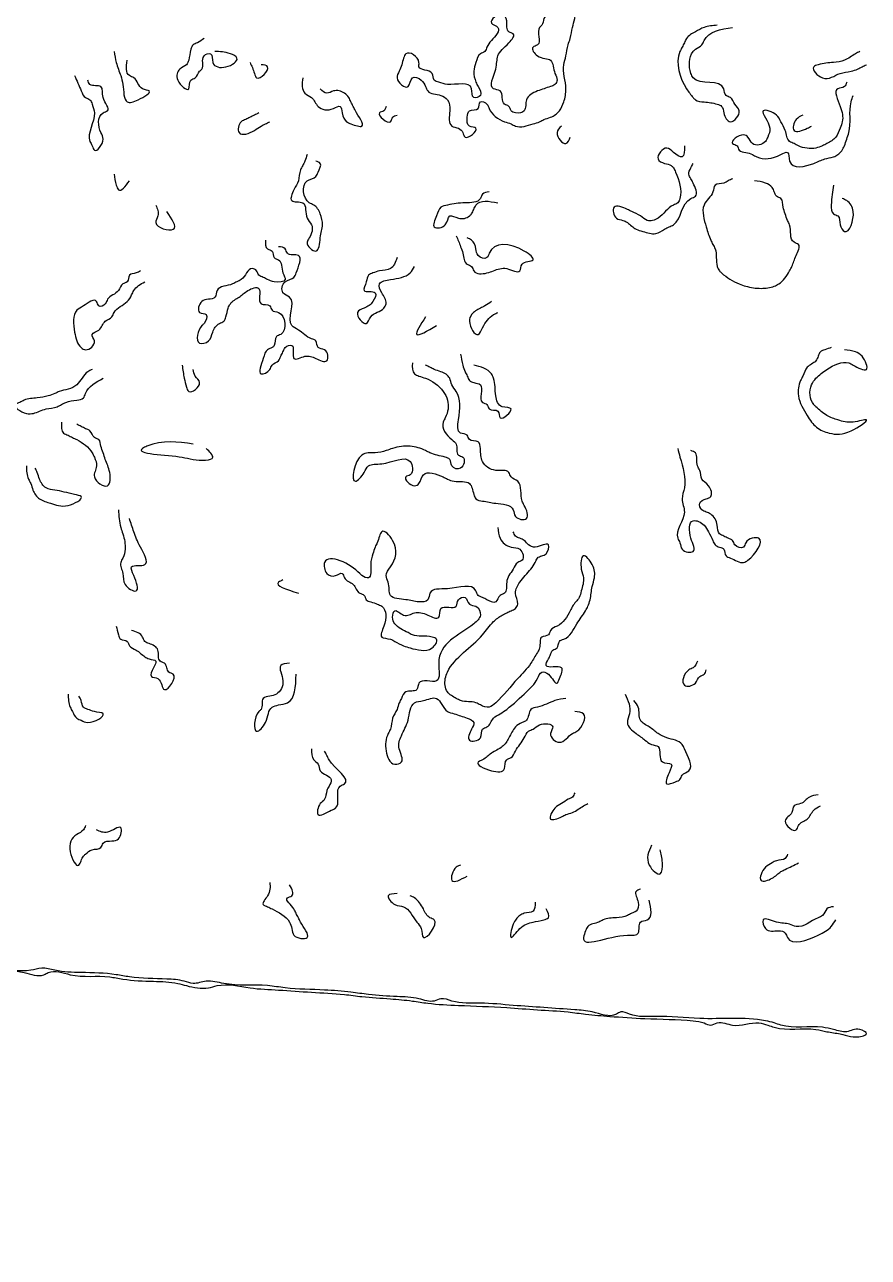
# Model space of a CAD drawing. Header units: metres. Extents: x 0 to 100, y 0 to 141.
# Drawn here: x 90.38 to 100, y 49.88 to 63.93 of the extents above; entities that cross this region are included whole.
import ezdxf

# ---------------------------------------------------------------- set-up
doc = ezdxf.new("R2010")
doc.units = ezdxf.units.M

msp = doc.modelspace()

# ---------------------------------------------------------------- linework, layer by layer
for points in [[(96.575, 64.225), (96.55, 64.125), (96.425, 64.075), (96.3, 64), (96.275, 63.925), (96.25, 63.9), (96.225, 63.7), (96.175, 63.675), (96.225, 63.575), (96.375, 63.525), (96.425, 63.375), (96.45, 63.3), (96.425, 63.25), (96.375, 63.225), (96.225, 63.175), (96.1, 63.075), (96.075, 62.95), (95.975, 62.925), (95.925, 62.95), (95.9, 63), (95.85, 63.025), (95.8, 63.175), (95.725, 63.2), (95.75, 63.425), (95.775, 63.575), (95.9, 63.725), (95.95, 63.825), (95.9, 63.85), (95.875, 63.975), (95.825, 64.05), (95.7, 63.95), (95.775, 63.9), (95.7, 63.75), (95.65, 63.675), (95.625, 63.625), (95.575, 63.6), (95.525, 63.5), (95.5, 63.4), (95.525, 63.275), (95.55, 63.225), (95.575, 63.125), (95.5, 63.1), (95.475, 63.2), (95.2, 63.25), (95.1, 63.275), (95.05, 63.3), (95.025, 63.375), (94.875, 63.45), (94.875, 63.5), (94.725, 63.6), (94.7, 63.55), (94.65, 63.4), (94.625, 63.325), (94.75, 63.225), (94.8, 63.325), (94.9, 63.3), (94.95, 63.225), (94.975, 63.175), (95.125, 63.125), (95.2, 63.075), (95.225, 62.95), (95.25, 62.775), (95.325, 62.75), (95.375, 62.7), (95.4, 62.65), (95.525, 62.75), (95.45, 62.775), (95.425, 62.875), (95.45, 62.95), (95.55, 62.975), (95.575, 63.05), (95.65, 63.025), (95.675, 62.975), (95.85, 62.825), (95.925, 62.8), (95.975, 62.775), (96.175, 62.8), (96.25, 62.825), (96.3, 62.85), (96.375, 62.875), (96.475, 62.95), (96.525, 63.05), (96.55, 63.2), (96.525, 63.475), (96.55, 63.575), (96.575, 63.7), (96.6, 63.775), (96.625, 63.9), (96.65, 64), (96.675, 64.125)], [(98.275, 63.925), (98.125, 63.9), (98.025, 63.85), (97.925, 63.775), (97.9, 63.725), (97.875, 63.675), (97.85, 63.625), (97.925, 63.2), (98, 63.1), (98.025, 63.075), (98.125, 63.05), (98.275, 63.025), (98.325, 63), (98.35, 62.925), (98.425, 62.825), (98.525, 62.95), (98.475, 63.025), (98.425, 63.1), (98.375, 63.125), (98.35, 63.2), (98, 63.325), (97.975, 63.375), (98, 63.625), (98.025, 63.65), (98.1, 63.7), (98.125, 63.75), (98.45, 63.9)], [(92.425, 63.775), (92.35, 63.725), (92.3, 63.7), (92.275, 63.65), (92.25, 63.525), (92.225, 63.475), (92.15, 63.425), (92.125, 63.3), (92.25, 63.2), (92.275, 63.3), (92.325, 63.325), (92.375, 63.4), (92.4, 63.425), (92.425, 63.575), (92.5, 63.6), (92.525, 63.5), (92.675, 63.45), (92.8, 63.55), (92.725, 63.6), (92.55, 63.625)], [(91.4, 63.625), (91.425, 63.5), (91.475, 63.35), (91.5, 63.25), (91.55, 63.05), (91.675, 63.075), (91.8, 63.175), (91.725, 63.2), (91.625, 63.325), (91.575, 63.35), (91.55, 63.525)], [(99.9, 63.625), (99.85, 63.6), (99.725, 63.525), (99.6, 63.5), (99.425, 63.475), (99.375, 63.45), (99.475, 63.325), (99.675, 63.375), (99.8, 63.4), (99.875, 63.425), (99.925, 63.45), (99.975, 63.475)], [(92.95, 63.5), (93, 63.375), (93.025, 63.325), (93.15, 63.45), (93.075, 63.475)], [(90.95, 63.35), (91.025, 63.175), (91.075, 63.1), (91.125, 63.075), (91.15, 63.025), (91.175, 62.925), (91.125, 62.6), (91.15, 62.55), (91.175, 62.5), (91.275, 62.625), (91.25, 62.7), (91.275, 62.925), (91.325, 62.95), (91.275, 63.1), (91.25, 63.225), (91.125, 63.25), (91.1, 63.3)], [(93.55, 63.325), (93.575, 63.15), (93.65, 63.1), (93.725, 63), (93.9, 62.975), (93.975, 63), (94, 62.925), (94.05, 62.825), (94.1, 62.8), (94.225, 62.775), (94.15, 62.95), (94.125, 63), (94.1, 63.05), (94.075, 63.1), (94.025, 63.15), (93.9, 63.175), (93.825, 63.15), (93.75, 63.2)], [(99.75, 63.275), (99.725, 63.225), (99.65, 63.2), (99.675, 63), (99.7, 62.825), (99.675, 62.75), (99.625, 62.65), (99.525, 62.575), (99.475, 62.55), (99.4, 62.525), (99.2, 62.55), (99.15, 62.575), (99.1, 62.6), (99.05, 62.725), (99, 62.825), (98.95, 62.9), (98.8, 62.95), (98.875, 62.75), (98.85, 62.65), (98.825, 62.6), (98.675, 62.575), (98.625, 62.65), (98.575, 62.675), (98.45, 62.575), (98.5, 62.55), (98.525, 62.5), (98.6, 62.475), (98.675, 62.45), (98.725, 62.425), (99, 62.45), (99.075, 62.475), (99.1, 62.375), (99.375, 62.35), (99.5, 62.4), (99.6, 62.425), (99.65, 62.45), (99.725, 62.55), (99.75, 62.625), (99.775, 62.7), (99.8, 63.05), (99.825, 63.125)], [(94.5, 63), (94.475, 62.95), (94.425, 62.925), (94.55, 62.825), (94.575, 62.875), (94.625, 62.9)], [(93.05, 62.925), (93, 62.9), (92.95, 62.875), (92.9, 62.85), (92.85, 62.825), (92.825, 62.7), (93, 62.725), (93.075, 62.775), (93.125, 62.8), (93.175, 62.825)], [(99.25, 62.9), (99.175, 62.85), (99.15, 62.725), (99.3, 62.75), (99.35, 62.775)], [(96.5, 62.775), (96.45, 62.7), (96.55, 62.575), (96.6, 62.65)], [(97.9, 62.55), (97.875, 62.425), (97.775, 62.475), (97.7, 62.525), (97.6, 62.4), (97.675, 62.35), (97.75, 62.325), (97.775, 62.3), (97.8, 62.25), (97.85, 61.95), (97.825, 61.9), (97.775, 61.875), (97.6, 61.725), (97.475, 61.7), (97.4, 61.75), (97.3, 61.8), (97.25, 61.825), (97.1, 61.85), (97.125, 61.725), (97.2, 61.7), (97.25, 61.675), (97.35, 61.6), (97.425, 61.575), (97.575, 61.55), (97.675, 61.6), (97.725, 61.625), (97.775, 61.65), (97.975, 61.95), (98.025, 61.975), (98, 62.125), (97.975, 62.175), (97.95, 62.225), (97.975, 62.3), (98, 62.35)], [(93.6, 62.45), (93.575, 62.375), (93.55, 62.325), (93.525, 62.275), (93.5, 62.15), (93.45, 62.05), (93.425, 61.925), (93.55, 61.9), (93.6, 61.725), (93.65, 61.65), (93.625, 61.5), (93.6, 61.45), (93.7, 61.35), (93.75, 61.5), (93.775, 61.65), (93.75, 61.775), (93.675, 61.875), (93.625, 61.9), (93.6, 62.15), (93.7, 62.2), (93.725, 62.25), (93.75, 62.35), (93.7, 62.375)], [(91.4, 62.225), (91.425, 62.1), (91.45, 62.05), (91.575, 62.15)], [(98.45, 62.175), (98.4, 62.15), (98.35, 62.125), (98.25, 62.1), (98.225, 62.025), (98.175, 61.95), (98.125, 61.875), (98.15, 61.625), (98.2, 61.475), (98.225, 61.425), (98.25, 61.375), (98.275, 61.175), (98.3, 61.125), (98.325, 61.1), (98.525, 60.975), (98.6, 60.95), (98.775, 60.925), (98.925, 60.95), (98.975, 60.975), (99.1, 61.125), (99.125, 61.175), (99.175, 61.3), (99.2, 61.425), (99.15, 61.45), (99.1, 61.65), (99.075, 61.7), (99.05, 61.775), (99.025, 61.85), (99, 61.95), (98.95, 61.975), (98.925, 62.025), (98.9, 62.075), (98.825, 62.125), (98.7, 62.15)], [(95.675, 62.025), (95.6, 62), (95.575, 61.95), (95.4, 61.9), (95.2, 61.875), (95.125, 61.85), (95.075, 61.75), (95.05, 61.625), (95.175, 61.65), (95.225, 61.75), (95.325, 61.725), (95.45, 61.75), (95.475, 61.775), (95.5, 61.825), (95.525, 61.875), (95.775, 61.9)], [(99.6, 62.1), (99.575, 61.875), (99.6, 61.775), (99.65, 61.75), (99.675, 61.65), (99.725, 61.575), (99.825, 61.8), (99.75, 61.925), (99.7, 61.95)], [(91.875, 61.875), (91.9, 61.75), (91.875, 61.675), (92.075, 61.6), (92, 61.8)], [(93.125, 61.475), (93.15, 61.375), (93.2, 61.35), (93.225, 61.275), (93.275, 61.25), (93.325, 61.1), (93.35, 61.025), (93.225, 61), (93.15, 61.025), (93.1, 61.05), (93.05, 61.075), (93.025, 61.125), (92.975, 61.15), (92.85, 61.025), (92.8, 61), (92.75, 60.975), (92.575, 60.9), (92.55, 60.825), (92.475, 60.8), (92.4, 60.775), (92.375, 60.65), (92.45, 60.625), (92.425, 60.525), (92.4, 60.5), (92.375, 60.3), (92.475, 60.325), (92.525, 60.425), (92.6, 60.525), (92.65, 60.55), (92.675, 60.6), (92.7, 60.7), (92.725, 60.75), (92.825, 60.825), (92.925, 60.9), (93.05, 60.925), (93.075, 60.75), (93.175, 60.725), (93.2, 60.675), (93.275, 60.65), (93.3, 60.4), (93.25, 60.375), (93.225, 60.275), (93.2, 60.25), (93.15, 60.225), (93.1, 60.125), (93.075, 59.95), (93.175, 60), (93.2, 60.05), (93.275, 60.1), (93.3, 60.15), (93.325, 60.2), (93.35, 60.25), (93.425, 60.275), (93.45, 60.125), (93.575, 60.15), (93.7, 60.125), (93.825, 60.1), (93.8, 60.225), (93.725, 60.25), (93.7, 60.325), (93.65, 60.35), (93.5, 60.45), (93.425, 60.5), (93.4, 60.825), (93.325, 60.875), (93.35, 61), (93.45, 61.05), (93.475, 61.1), (93.5, 61.3), (93.375, 61.325), (93.35, 61.375), (93.275, 61.4)], [(95.3, 61.525), (95.35, 61.4), (95.375, 61.325), (95.425, 61.2), (95.475, 61.175), (95.5, 61.125), (95.65, 61.1), (95.725, 61.125), (95.875, 61.15), (96.025, 61.125), (96.05, 61.2), (96.175, 61.25), (96.075, 61.35), (95.675, 61.325), (95.65, 61.275), (95.55, 61.3), (95.525, 61.375), (95.475, 61.475), (95.425, 61.5)], [(94.625, 61.275), (94.55, 61.15), (94.425, 61.125), (94.35, 61.1), (94.3, 61.075), (94.275, 61), (94.25, 60.9), (94.375, 60.875), (94.35, 60.775), (94.25, 60.7), (94.175, 60.65), (94.275, 60.525), (94.325, 60.6), (94.475, 60.7), (94.5, 60.75), (94.45, 60.875), (94.425, 60.975), (94.55, 61.025), (94.675, 61.05), (94.775, 61.1), (94.825, 61.175)], [(91.7, 61.125), (91.65, 61.1), (91.575, 61.075), (91.55, 61), (91.5, 60.975), (91.45, 60.9), (91.325, 60.8), (91.3, 60.75), (91.225, 60.725), (91.2, 60.775), (91.05, 60.725), (90.975, 60.675), (90.95, 60.425), (91.025, 60.25), (91.075, 60.225), (91.175, 60.325), (91.15, 60.4), (91.225, 60.45), (91.3, 60.55), (91.375, 60.6), (91.4, 60.65), (91.55, 60.775), (91.6, 60.85), (91.625, 60.9), (91.75, 61)], [(95.7, 60.775), (95.625, 60.725), (95.575, 60.7), (95.475, 60.625), (95.45, 60.55), (95.55, 60.4), (95.6, 60.475), (95.725, 60.625), (95.775, 60.65)], [(94.95, 60.6), (94.85, 60.4), (95.075, 60.5)], [(95.35, 60.175), (95.375, 60.05), (95.4, 59.975), (95.425, 59.925), (95.45, 59.875), (95.5, 59.85), (95.575, 59.825), (95.6, 59.625), (95.65, 59.6), (95.675, 59.55), (95.775, 59.525), (95.8, 59.45), (95.925, 59.55), (95.825, 59.575), (95.75, 59.7), (95.725, 59.9), (95.7, 59.95), (95.5, 60.05)], [(99.575, 60.25), (99.5, 60.225), (99.45, 60.2), (99.425, 60.15), (99.4, 60.1), (99.3, 60.025), (99.25, 59.925), (99.225, 59.875), (99.2, 59.7), (99.3, 59.475), (99.35, 59.4), (99.475, 59.3), (99.55, 59.275), (99.8, 59.3), (99.975, 59.425), (99.825, 59.4), (99.65, 59.425), (99.525, 59.475), (99.4, 59.575), (99.375, 59.6), (99.35, 59.825), (99.4, 59.9), (99.525, 60), (99.775, 60.075), (99.825, 60.05), (99.975, 60), (99.925, 60.15), (99.85, 60.2), (99.725, 60.225)], [(92.175, 60.05), (92.2, 59.9), (92.225, 59.8), (92.25, 59.75), (92.375, 59.85), (92.325, 59.925), (92.3, 60)], [(94.8, 60.075), (94.825, 59.95), (94.875, 59.925), (94.95, 59.9), (95.15, 59.75), (95.2, 59.65), (95.175, 59.45), (95.15, 59.4), (95.25, 59.2), (95.3, 59.15), (95.325, 59.025), (95.375, 59), (95.35, 58.875), (95.25, 58.9), (95.225, 58.975), (95.175, 59), (95, 59.05), (94.95, 59.075), (94.775, 59.125), (94.575, 59.1), (94.5, 59.075), (94.375, 59.05), (94.225, 59.025), (94.15, 58.725), (94.25, 58.825), (94.3, 58.9), (94.45, 58.925), (94.775, 58.95), (94.8, 58.875), (94.775, 58.8), (94.725, 58.775), (94.825, 58.675), (94.875, 58.7), (94.925, 58.8), (95.15, 58.775), (95.2, 58.75), (95.275, 58.725), (95.45, 58.7), (95.5, 58.575), (95.525, 58.525), (95.6, 58.5), (95.75, 58.475), (95.95, 58.4), (95.975, 58.325), (96.1, 58.3), (96.075, 58.45), (96.05, 58.5), (96, 58.725), (95.925, 58.775), (95.9, 58.825), (95.75, 58.85), (95.6, 58.95), (95.575, 59.1), (95.55, 59.175), (95.45, 59.2), (95.425, 59.25), (95.35, 59.275), (95.325, 59.425), (95.3, 59.75), (95.25, 59.825), (95.225, 59.9), (95.125, 59.975), (95.05, 60), (95, 60.025), (94.95, 60.05)], [(91.15, 60), (91.1, 59.975), (90.975, 59.825), (90.875, 59.775), (90.775, 59.75), (90.725, 59.725), (90.65, 59.7), (90.525, 59.675), (90.375, 59.65), (90.325, 59.625), (90.275, 59.6), (90.4, 59.5), (90.55, 59.525), (90.625, 59.55), (90.75, 59.575), (90.8, 59.6), (90.85, 59.625), (90.975, 59.65), (91.05, 59.675), (91.075, 59.725), (91.275, 59.9)], [(90.8, 59.4), (90.825, 59.275), (90.875, 59.25), (90.925, 59.225), (90.975, 59.2), (91.15, 59.05), (91.175, 59), (91.2, 58.9), (91.175, 58.775), (91.325, 58.675), (91.35, 58.825), (91.3, 58.975), (91.275, 59.05), (91.25, 59.125), (91.225, 59.2), (91.175, 59.225), (91.125, 59.3), (91.075, 59.325), (91.025, 59.35), (90.975, 59.375)], [(92.3, 59.15), (91.775, 59.125), (91.725, 59.1), (92.175, 59), (92.3, 58.975), (92.525, 59), (92.45, 59.1)], [(97.825, 59.1), (97.85, 59), (97.9, 58.65), (97.875, 58.525), (97.9, 58.375), (97.825, 58.075), (97.85, 58.025), (97.875, 57.95), (98, 57.925), (97.975, 58.075), (98, 58.275), (98.125, 58.225), (98.175, 58.15), (98.225, 58.05), (98.25, 58), (98.3, 57.975), (98.35, 57.95), (98.375, 57.875), (98.425, 57.85), (98.575, 57.8), (98.625, 57.825), (98.75, 58.075), (98.6, 58.025), (98.575, 57.975), (98.475, 58), (98.45, 58.05), (98.4, 58.075), (98.35, 58.1), (98.3, 58.125), (98.275, 58.225), (98.2, 58.35), (98.15, 58.375), (98.1, 58.4), (98.075, 58.475), (98.15, 58.525), (98.2, 58.55), (98.175, 58.675), (98.1, 58.75), (98.075, 58.85), (98.05, 58.9), (98.025, 59.05), (97.975, 59.075)], [(90.4, 58.9), (90.425, 58.75), (90.45, 58.7), (90.475, 58.625), (90.55, 58.525), (90.675, 58.475), (90.875, 58.45), (91.025, 58.55), (90.95, 58.575), (90.725, 58.625), (90.625, 58.65), (90.55, 58.75), (90.525, 58.825), (90.5, 58.875)], [(91.45, 58.4), (91.475, 58.2), (91.5, 58.125), (91.525, 57.95), (91.5, 57.85), (91.475, 57.8), (91.5, 57.675), (91.525, 57.55), (91.65, 57.475), (91.625, 57.65), (91.6, 57.75), (91.75, 57.775), (91.7, 57.975), (91.625, 58.15), (91.6, 58.225), (91.575, 58.3)], [(95.775, 58.2), (95.8, 58.075), (95.925, 57.975), (96.025, 57.95), (96.05, 57.825), (96, 57.8), (95.95, 57.725), (95.9, 57.65), (95.875, 57.575), (95.85, 57.45), (95.8, 57.425), (95.75, 57.35), (95.65, 57.375), (95.6, 57.4), (95.55, 57.425), (95.525, 57.475), (95.2, 57.5), (95, 57.45), (94.975, 57.375), (94.875, 57.35), (94.725, 57.375), (94.55, 57.425), (94.525, 57.575), (94.5, 57.65), (94.55, 57.75), (94.575, 58.05), (94.45, 58.15), (94.425, 58.1), (94.4, 58.025), (94.375, 57.975), (94.35, 57.9), (94.325, 57.775), (94.3, 57.625), (94.225, 57.65), (94.2, 57.675), (93.8, 57.8), (93.825, 57.675), (93.925, 57.65), (94, 57.675), (94.025, 57.625), (94.125, 57.55), (94.2, 57.45), (94.25, 57.425), (94.275, 57.375), (94.325, 57.35), (94.4, 57.325), (94.45, 57.3), (94.475, 57.075), (94.45, 56.95), (94.55, 56.925), (94.6, 56.9), (94.7, 56.85), (94.775, 56.825), (94.9, 56.8), (95.025, 56.825), (95.075, 56.925), (95.025, 56.95), (94.8, 56.975), (94.75, 57), (94.6, 57.1), (94.575, 57.175), (94.6, 57.25), (94.7, 57.2), (94.825, 57.225), (94.975, 57.2), (95.1, 57.175), (95.125, 57.275), (95.3, 57.3), (95.325, 57.375), (95.4, 57.4), (95.45, 57.325), (95.525, 57.3), (95.575, 57.2), (95.5, 57.1), (95.1, 56.65), (95.075, 56.45), (94.875, 56.425), (94.85, 56.35), (94.725, 56.325), (94.675, 56.25), (94.65, 56.2), (94.625, 56.125), (94.575, 56.025), (94.55, 55.9), (94.525, 55.85), (94.5, 55.65), (94.6, 55.5), (94.675, 55.525), (94.65, 55.675), (94.675, 55.825), (94.75, 56), (94.825, 56.2), (94.925, 56.225), (95.075, 56.25), (95.2, 56.1), (95.275, 56.075), (95.35, 56.05), (95.425, 56.025), (95.5, 55.975), (95.475, 55.9), (95.45, 55.775), (95.575, 55.8), (95.6, 55.9), (95.65, 55.925), (95.725, 56.025), (95.8, 56.075), (95.875, 56.125), (96.1, 56.325), (96.225, 56.475), (96.275, 56.55), (96.35, 56.525), (96.45, 56.425), (96.475, 56.475), (96.5, 56.6), (96.325, 56.625), (96.35, 56.7), (96.375, 56.75), (96.4, 56.8), (96.45, 56.825), (96.475, 56.9), (96.525, 56.925), (96.675, 57.1), (96.725, 57.175), (96.775, 57.25), (96.8, 57.3), (96.825, 57.375), (96.85, 57.525), (96.875, 57.625), (96.85, 57.775), (96.75, 57.875), (96.725, 57.725), (96.75, 57.625), (96.725, 57.475), (96.7, 57.4), (96.625, 57.3), (96.6, 57.25), (96.45, 57.075), (96.375, 57.025), (96.35, 56.975), (96.275, 56.95), (96.25, 56.825), (96.225, 56.775), (96.15, 56.65), (96, 56.475), (95.75, 56.2), (95.675, 56.15), (95.575, 56.175), (95.525, 56.2), (95.35, 56.225), (95.3, 56.25), (95.2, 56.325), (95.175, 56.475), (95.2, 56.55), (95.6, 56.975), (95.725, 57.125), (95.825, 57.2), (95.875, 57.225), (95.925, 57.25), (95.975, 57.275), (96, 57.325), (95.975, 57.45), (96.025, 57.575), (96.15, 57.725), (96.2, 57.8), (96.225, 57.85), (96.275, 57.875), (96.325, 57.9), (96.35, 58), (96.2, 57.975), (96.125, 58), (96.075, 58.05), (96.025, 58.075), (95.975, 58.1), (95.95, 58.15)], [(93.325, 57.6), (93.275, 57.575), (93.5, 57.45)], [(91.425, 57.075), (91.45, 56.975), (91.475, 56.925), (91.55, 56.9), (91.575, 56.85), (91.65, 56.8), (91.75, 56.725), (91.8, 56.7), (91.875, 56.675), (91.85, 56.6), (91.825, 56.5), (91.9, 56.475), (91.975, 56.35), (92.075, 56.525), (92.025, 56.55), (92, 56.6), (91.975, 56.65), (91.925, 56.675), (91.9, 56.8), (91.8, 56.875), (91.75, 56.9), (91.725, 56.95), (91.6, 57.025)], [(66.15, 56.875), (66.125, 56.675), (66.15, 56.4), (66.175, 56.275), (66.275, 56.125), (66.25, 55.95), (66.275, 55.75), (66.3, 55.6), (66.325, 55.425), (66.35, 55.275), (66.375, 55.075), (66.4, 54.925), (66.425, 54.725), (66.45, 54.425), (66.5, 54.4), (66.525, 54.225), (66.55, 53.975), (66.575, 53.8), (66.6, 53.5), (66.625, 53.275), (66.65, 53), (66.675, 52.7), (66.7, 52.375), (66.725, 52), (66.75, 51.525), (66.775, 51.45), (66.8, 51.25), (66.825, 51.05), (66.85, 50.85), (66.875, 50.625), (66.9, 50.475), (66.925, 50.425), (66.975, 50.4), (66.95, 50.325), (66.975, 50.15), (67, 49.825), (67.025, 49.6), (67.05, 49.175), (67.075, 48.825), (67.1, 48.325), (67.125, 47.675), (67.15, 47.075), (67.125, 47.025), (67.15, 46.975), (67.175, 46.45), (67.2, 46.1), (67.225, 45.775), (67.25, 45.35), (67.275, 44.925), (67.3, 44.4), (67.325, 44.05), (67.35, 43.75), (67.4, 43.35), (67.425, 43.3), (67.4, 43.425), (67.375, 43.475), (67.35, 43.8), (67.325, 44.125), (67.3, 44.45), (67.275, 44.975), (67.25, 45.4), (67.225, 45.825), (67.2, 46.225), (67.175, 46.575), (67.15, 47.125), (67.125, 47.725), (67.1, 48.375), (67.075, 48.875), (67.05, 49.225), (67.025, 49.65), (67, 49.875), (66.975, 50.25), (67, 50.3), (67.025, 50.4), (67.175, 50.375), (67.575, 50.35), (67.7, 50.325), (67.8, 50.3), (67.75, 50.275), (67.775, 50.225), (67.7, 50.125), (67.675, 50.075), (67.625, 50), (67.6, 49.925), (67.575, 49.8), (67.55, 49.25), (67.525, 48.625), (67.5, 47.875), (67.475, 47.55), (67.45, 47.425), (67.475, 47), (67.45, 46.2), (67.425, 45.625), (67.4, 45.225), (67.375, 44.4), (67.4, 44.175), (67.425, 44.125), (67.45, 44.35), (67.425, 44.525), (67.5, 44.55), (67.575, 44.5), (67.7, 44.425), (67.725, 44.375), (67.775, 44.35), (67.925, 44.225), (67.95, 44.175), (67.975, 44.125), (68, 44), (68.025, 43.925), (68, 43.875), (67.975, 43.85), (68, 43.75), (67.975, 43.675), (67.95, 43.625), (67.85, 43.6), (67.8, 43.5), (67.725, 43.45), (67.675, 43.425), (67.65, 43.375), (67.675, 43.35), (67.7, 43.4), (67.75, 43.425), (67.85, 43.475), (67.925, 43.525), (67.975, 43.55), (68, 43.6), (68.05, 43.625), (68.025, 43.725), (68.05, 43.875), (68.025, 43.975), (68, 44.125), (67.975, 44.25), (67.925, 44.3), (67.9, 44.35), (67.85, 44.425), (67.775, 44.475), (67.675, 44.45), (67.575, 44.525), (67.5, 44.55), (67.475, 44.625), (67.45, 45.5), (67.475, 46.125), (67.5, 46.925), (67.525, 47.425), (67.55, 47.775), (67.575, 48.525), (67.6, 49.15), (67.625, 49.7), (67.65, 49.825), (67.675, 49.875), (67.7, 49.925), (67.75, 50), (67.8, 50.075), (68.275, 50.15), (68.65, 50.125), (68.9, 50.1), (69.35, 50.075), (69.6, 50.05), (69.95, 50.025), (70.425, 50), (70.7, 49.975), (70.75, 49.975), (70.95, 49.95), (71.2, 49.925), (71.675, 49.9), (72.125, 49.875), (72.425, 49.825), (72.45, 49.8), (72.4, 49.9), (72.35, 49.925), (71.95, 49.95), (71.4, 49.975), (70.925, 50), (70.8, 50.025), (70.625, 50.05), (70.15, 50.075), (69.825, 50.1), (69.45, 50.125), (69.175, 50.15), (68.75, 50.175), (68.375, 50.2), (67.9, 50.225), (67.85, 50.25), (67.825, 50.325), (68.125, 50.35), (68.575, 50.325), (69, 50.3), (69.325, 50.275), (69.55, 50.25), (69.8, 50.225), (70.25, 50.2), (70.725, 50.175), (70.95, 50.15), (71.4, 50.125), (71.825, 50.1), (72.175, 50.075), (72.6, 50.05), (72.975, 50.025), (73.3, 50), (73.7, 49.975), (74, 49.95), (74.475, 49.925), (74.8, 49.9), (75.175, 49.875), (75.625, 49.85), (76.025, 49.825), (76.525, 49.8), (77.025, 49.775), (77.3, 49.75), (77.675, 49.725), (78.1, 49.7), (78.4, 49.675), (78.75, 49.65), (79.05, 49.625), (79.45, 49.6), (79.775, 49.575), (80.2, 49.55), (80.6, 49.525), (80.875, 49.5), (81.225, 49.475), (81.6, 49.45), (81.975, 49.425), (82.475, 49.4), (82.725, 49.375), (83.075, 49.35), (83.375, 49.325), (83.75, 49.3), (84.2, 49.275), (84.75, 49.25), (85.1, 49.225), (85.625, 49.2), (85.875, 49.175), (86.25, 49.15), (86.575, 49.125), (86.875, 49.1), (87.25, 49.075), (87.375, 49.05), (87.425, 49.075), (87.725, 49.05), (88.1, 49.025), (88.525, 49), (88.875, 48.975), (89.25, 48.95), (89.575, 48.925), (89.85, 48.9), (90.35, 48.875), (90.65, 48.85), (91.175, 48.825), (91.325, 48.8), (91.85, 48.775), (92.2, 48.75), (92.675, 48.725), (92.85, 48.7), (93.175, 48.675), (93.525, 48.65), (94.1, 48.625), (94.2, 48.6), (94.275, 48.625), (94.7, 48.6), (94.95, 48.575), (95.475, 48.55), (95.85, 48.525), (96.2, 48.5), (96.55, 48.475), (97.075, 48.45), (97.325, 48.425), (97.675, 48.4), (98.025, 48.375), (98.35, 48.35), (98.825, 48.325), (99.325, 48.3), (99.55, 48.275), (99.975, 48.25), (99.625, 48.3), (99.4, 48.325), (98.9, 48.35), (98.425, 48.375), (98.1, 48.4), (97.75, 48.425), (97.4, 48.45), (97.15, 48.475), (96.625, 48.5), (96.275, 48.525), (95.925, 48.55), (95.55, 48.575), (95.025, 48.6), (94.775, 48.625), (94.35, 48.65), (93.6, 48.675), (93.25, 48.7), (92.925, 48.725), (92.75, 48.75), (92.275, 48.775), (92.05, 48.8), (91.4, 48.825), (91.25, 48.85), (90.725, 48.875), (90.425, 48.9), (89.925, 48.925), (89.65, 48.95), (89.325, 48.975), (88.95, 49), (88.625, 49.025), (88.175, 49.05), (87.8, 49.075), (87.5, 49.1), (86.95, 49.125), (86.65, 49.15), (86.325, 49.175), (86.05, 49.2), (85.7, 49.225), (85.175, 49.25), (84.825, 49.275), (84.45, 49.3), (84.35, 49.325), (84.275, 49.3), (84.075, 49.325), (84, 49.35), (83.825, 49.325), (83.45, 49.35), (83.175, 49.375), (82.8, 49.4), (82.55, 49.425), (82.05, 49.45), (81.675, 49.475), (81.3, 49.5), (80.95, 49.525), (80.675, 49.55), (80.275, 49.575), (79.85, 49.6), (79.525, 49.625), (79.125, 49.65), (78.825, 49.675), (78.475, 49.7), (78.175, 49.725), (77.75, 49.75), (77.4, 49.775), (77.1, 49.8), (76.6, 49.825), (76.1, 49.85), (75.7, 49.875), (75.25, 49.9), (74.875, 49.925), (74.55, 49.95), (74.475, 49.975), (74.1, 50), (73.8, 50.025), (73.4, 50.05), (73.075, 50.075), (72.7, 50.1), (72.275, 50.125), (72.2, 50.15), (72, 50.175), (71.625, 50.2), (71.25, 50.225), (70.875, 50.25), (70.5, 50.275), (70.125, 50.3), (69.75, 50.325), (69.35, 50.35), (68.975, 50.375), (68.6, 50.4), (68.225, 50.425), (67.85, 50.45), (67.475, 50.475), (67.1, 50.5), (67, 50.525), (66.95, 50.7), (66.925, 50.925), (66.9, 51.125), (66.875, 51.325), (66.85, 51.525), (66.825, 51.825), (66.8, 52.45), (66.75, 52.475), (66.725, 52.8), (66.7, 53.1), (66.675, 53.375), (66.65, 53.6), (66.625, 53.9), (66.6, 54.075), (66.575, 54.325), (66.6, 54.475), (67.225, 54.45), (68, 54.425), (68.025, 54.55), (68.525, 54.525), (68.75, 54.5), (69.1, 54.475), (69.325, 54.45), (69.425, 54.475), (69.5, 54.45), (69.925, 54.425), (70.075, 54.4), (70.425, 54.375), (70.825, 54.35), (71.2, 54.325), (71.575, 54.3), (71.775, 54.275), (72.225, 54.25), (72.625, 54.2), (73.175, 54.175), (73.8, 54.15), (74.15, 54.125), (74.55, 54.1), (74.825, 54.075), (75.2, 54.05), (75.65, 54.025), (75.925, 54), (76.4, 53.975), (76.675, 53.95), (76.75, 53.925), (76.8, 53.95), (76.975, 53.925), (77.45, 53.9), (77.75, 53.875), (78.1, 53.85), (78.5, 53.825), (78.775, 53.8), (79.2, 53.775), (79.5, 53.75), (79.95, 53.725), (80.2, 53.7), (80.7, 53.675), (80.925, 53.65), (81.175, 53.625), (81.6, 53.6), (81.925, 53.575), (82.35, 53.55), (82.65, 53.525), (83.025, 53.5), (83.2, 53.475), (83.725, 53.45), (84.1, 53.425), (84.25, 53.4), (84.175, 53.45), (83.8, 53.475), (83.375, 53.5), (83.1, 53.525), (82.725, 53.55), (82.425, 53.575), (82.075, 53.6), (81.775, 53.625), (81.4, 53.65), (81.3, 53.675), (81.25, 53.65), (81, 53.675), (80.775, 53.7), (80.275, 53.725), (80.025, 53.75), (79.575, 53.775), (79.275, 53.8), (78.95, 53.825), (78.575, 53.85), (78.175, 53.875), (78.025, 53.9), (77.525, 53.925), (77.125, 53.95), (76.875, 53.975), (76.575, 54), (76, 54.025), (75.725, 54.05), (75.35, 54.075), (74.9, 54.1), (74.625, 54.125), (74.225, 54.15), (73.975, 54.175), (73.85, 54.2), (73.8, 54.225), (73.6, 54.2), (73.2, 54.225), (72.85, 54.25), (72.65, 54.275), (72.275, 54.3), (71.825, 54.325), (71.7, 54.35), (71.25, 54.375), (70.875, 54.4), (70.575, 54.425), (70.125, 54.45), (69.975, 54.475), (69.55, 54.5), (69.15, 54.525), (68.8, 54.55), (68.575, 54.575), (68.25, 54.6), (68.025, 54.625), (68, 54.675), (67.725, 54.7), (67.425, 54.725), (67, 54.75), (67.025, 54.825), (67.5, 54.8), (67.825, 54.775), (68.225, 54.75), (68.375, 54.725), (68.575, 54.7), (68.8, 54.675), (68.975, 54.7), (69.025, 54.675), (69.225, 54.65), (69.375, 54.675), (69.525, 54.65), (69.85, 54.625), (70.375, 54.6), (70.775, 54.575), (71.05, 54.55), (71.25, 54.525), (71.575, 54.5), (71.825, 54.475), (72.075, 54.45), (72.375, 54.425), (72.85, 54.4), (73.15, 54.375), (73.625, 54.35), (74, 54.325), (74.225, 54.3), (74.375, 54.275), (74.825, 54.25), (74.975, 54.225), (75, 54.175), (75.725, 54.15), (76.35, 54.125), (76.675, 54.1), (77.075, 54.075), (77.325, 54.05), (77.6, 54.025), (78.1, 54), (78.375, 53.975), (78.575, 53.95), (78.85, 53.925), (79.2, 53.95), (79.425, 53.925), (79.65, 53.9), (79.975, 53.875), (80.325, 53.85), (80.675, 53.825), (80.975, 53.8), (81.25, 53.775), (81.625, 53.75), (81.85, 53.725), (82.1, 53.7), (82.475, 53.675), (82.9, 53.65), (83.4, 53.625), (83.725, 53.6), (83.95, 53.575), (84.35, 53.55), (84.775, 53.525), (84.975, 53.5), (85.375, 53.475), (85.975, 53.45), (86.3, 53.425), (86.7, 53.4), (86.95, 53.375), (87.15, 53.35), (87.45, 53.325), (87.8, 53.3), (88.15, 53.275), (88.7, 53.25), (88.95, 53.225), (89.175, 53.2), (89.5, 53.175), (89.9, 53.15), (90.375, 53.125), (90.6, 53.1), (90.65, 53.125), (90.9, 53.1), (91.35, 53.075), (91.5, 53.05), (91.85, 53.025), (92.125, 53), (92.225, 52.975), (92.475, 52.95), (92.575, 52.975), (92.95, 52.95), (93.275, 52.925), (93.65, 52.9), (94.025, 52.875), (94.225, 52.85), (94.55, 52.825), (94.8, 52.8), (94.975, 52.775), (95.325, 52.75), (95.875, 52.725), (96.225, 52.7), (96.575, 52.675), (96.775, 52.65), (97.05, 52.625), (97.45, 52.6), (98, 52.575), (98.125, 52.55), (98.2, 52.525), (98.275, 52.55), (98.45, 52.525), (98.75, 52.55), (98.85, 52.525), (98.925, 52.5), (99.4, 52.475), (99.525, 52.45), (99.675, 52.425), (99.925, 52.4), (99.975, 52.425), (99.9, 52.475), (99.75, 52.45), (99.6, 52.475), (99.475, 52.5), (99, 52.525), (98.925, 52.55), (98.825, 52.575), (98.075, 52.6), (97.575, 52.625), (97.275, 52.65), (97.175, 52.675), (97.125, 52.65), (96.85, 52.675), (96.65, 52.7), (96.3, 52.725), (95.95, 52.75), (95.575, 52.775), (95.25, 52.8), (95.125, 52.825), (95.05, 52.8), (94.875, 52.825), (94.625, 52.85), (94.3, 52.875), (94.1, 52.9), (93.8, 52.925), (93.35, 52.95), (93.15, 52.975), (92.65, 53), (92.45, 53.025), (92.3, 53), (92.2, 53.025), (92, 53.05), (91.575, 53.075), (91.425, 53.1), (91.025, 53.125), (90.725, 53.15), (90.575, 53.175), (90.45, 53.15), (90.05, 53.175), (89.725, 53.2), (89.65, 53.225), (89.575, 53.2), (89.35, 53.225), (89.025, 53.25), (88.775, 53.275), (88.225, 53.3), (87.875, 53.325), (87.525, 53.35), (87.225, 53.375), (87.025, 53.4), (86.775, 53.425), (86.375, 53.45), (86.05, 53.475), (85.75, 53.5), (85.675, 53.525), (85.45, 53.5), (85.15, 53.525), (85.125, 53.6), (85.35, 53.625), (85.65, 53.6), (85.75, 53.625), (85.65, 53.75), (85.325, 53.725), (85.2, 53.75), (85.125, 53.725), (85.1, 53.625), (85.025, 53.65), (84.9, 53.625), (84.7, 53.65), (84.425, 53.675), (84.025, 53.7), (83.8, 53.725), (83.725, 53.7), (83.525, 53.675), (82.95, 53.7), (82.525, 53.725), (82.15, 53.75), (81.9, 53.775), (81.675, 53.8), (81.575, 53.825), (81.025, 53.85), (80.725, 53.875), (80.375, 53.9), (80.025, 53.925), (79.7, 53.95), (79.475, 53.975), (79.15, 54), (78.95, 53.975), (78.8, 54), (78.675, 54.025), (78.625, 54), (78.425, 54.025), (78.15, 54.05), (77.725, 54.075), (77.4, 54.1), (77.125, 54.125), (77.075, 54.2), (77.025, 54.225), (76.875, 54.2), (76.55, 54.225), (76.45, 54.2), (76.3, 54.225), (76.25, 54.2), (76, 54.225), (75.875, 54.2), (75.825, 54.225), (75.55, 54.25), (75.35, 54.275), (75.075, 54.3), (74.85, 54.325), (74.45, 54.35), (74.3, 54.375), (74.075, 54.4), (73.7, 54.425), (73.375, 54.45), (72.925, 54.475), (72.45, 54.5), (72.15, 54.525), (71.9, 54.55), (71.65, 54.575), (71.325, 54.6), (71.125, 54.625), (70.85, 54.65), (70.45, 54.675), (70, 54.7), (69.6, 54.725), (69.125, 54.75), (69.075, 54.775), (68.9, 54.8), (68.725, 54.775), (68.525, 54.8), (68.5, 54.85), (68, 54.875), (67.9, 54.9), (67.75, 54.925), (67.65, 55.075), (67.6, 55.05), (67.575, 54.925), (67.45, 54.975), (67.475, 55.15), (67.75, 55.275), (67.7, 55.375), (67.575, 55.4), (67.55, 55.325), (67.475, 55.3), (67.425, 55.325), (67.4, 55.375), (67.375, 55.425), (67.15, 55.45), (67.05, 55.425), (66.9, 55.45), (66.85, 55.525), (66.8, 55.6), (66.725, 55.65), (66.7, 55.875), (66.6, 55.9), (66.575, 55.675), (66.525, 55.55), (66.6, 55.525), (66.675, 55.475), (66.7, 55.425), (66.775, 55.325), (66.925, 55.3), (67.2, 55.325), (67.275, 55.3), (67.3, 55.2), (67.325, 55.15), (67.25, 54.925), (66.6, 54.95), (66.5, 55.025), (66.475, 55.175), (66.45, 55.375), (66.425, 55.55), (66.4, 55.7), (66.375, 55.95), (66.35, 56.15), (66.375, 56.225), (66.325, 56.325), (66.3, 56.45), (66.325, 56.575), (66.3, 56.65)], [(93.4, 56.65), (93.3, 56.625), (93.325, 56.45), (93.25, 56.3), (93.175, 56.275), (93.1, 56.25), (93.075, 56.125), (93.05, 56.1), (93.025, 55.875), (93.125, 55.975), (93.2, 56.15), (93.275, 56.175), (93.375, 56.2), (93.475, 56.525)], [(98.05, 56.675), (98, 56.6), (97.95, 56.575), (97.9, 56.4), (98.025, 56.425), (98.075, 56.5), (98.125, 56.525), (98.15, 56.575)], [(90.875, 56.3), (90.9, 56.15), (90.925, 56.1), (90.975, 56.025), (91.025, 56), (91.1, 55.975), (91.275, 56.075), (91.175, 56.1), (91.1, 56.125), (91.05, 56.15), (91.025, 56.225), (91, 56.275)], [(96.55, 56.25), (96.425, 56.225), (96.225, 56.15), (96.15, 56.125), (96.1, 56), (96.05, 55.975), (95.975, 55.925), (95.9, 55.8), (95.825, 55.7), (95.7, 55.625), (95.6, 55.55), (95.55, 55.525), (95.7, 55.425), (95.85, 55.45), (95.875, 55.55), (95.925, 55.575), (95.975, 55.65), (96.025, 55.725), (96.075, 55.8), (96.125, 55.875), (96.175, 55.9), (96.25, 55.95), (96.4, 55.925), (96.375, 55.85), (96.475, 55.75), (96.625, 55.85), (96.675, 55.875), (96.75, 56.075), (96.65, 56.1)], [(97.225, 56.3), (97.275, 56.075), (97.25, 55.975), (97.35, 55.85), (97.45, 55.775), (97.525, 55.725), (97.6, 55.7), (97.65, 55.525), (97.75, 55.5), (97.725, 55.4), (97.7, 55.275), (97.8, 55.3), (97.85, 55.325), (97.875, 55.375), (97.95, 55.425), (97.9, 55.675), (97.875, 55.725), (97.7, 55.8), (97.6, 55.85), (97.5, 55.925), (97.4, 56), (97.375, 56.15), (97.325, 56.225)], [(93.65, 55.675), (93.675, 55.55), (93.725, 55.5), (93.75, 55.425), (93.875, 55.325), (93.85, 55.25), (93.825, 55.2), (93.8, 55.1), (93.75, 55.05), (93.725, 54.925), (93.875, 54.975), (93.925, 55), (93.95, 55.15), (93.975, 55.25), (94.025, 55.275), (93.85, 55.55), (93.825, 55.6), (93.8, 55.65)], [(96.65, 55.175), (96.625, 55.125), (96.575, 55.1), (96.5, 55.05), (96.425, 55), (96.375, 54.875), (96.5, 54.9), (96.55, 54.925), (96.625, 54.95), (96.75, 55.025), (96.8, 55.05)], [(99.425, 55.15), (99.325, 55.125), (99.225, 55.05), (99.15, 55.025), (99.125, 54.95), (99.05, 54.85), (99.175, 54.75), (99.2, 54.8), (99.3, 54.875), (99.375, 54.975), (99.45, 55.025)], [(91.075, 54.8), (91.05, 54.75), (90.975, 54.7), (90.9, 54.5), (91, 54.35), (91.025, 54.4), (91.05, 54.45), (91.075, 54.475), (91.15, 54.525), (91.25, 54.55), (91.275, 54.6), (91.375, 54.625), (91.45, 54.65), (91.475, 54.775), (91.325, 54.725), (91.2, 54.75)], [(97.525, 54.575), (97.5, 54.35), (97.625, 54.25), (97.65, 54.375), (97.625, 54.525)], [(99.075, 54.475), (99.05, 54.425), (98.95, 54.4), (98.9, 54.375), (98.825, 54.325), (98.775, 54.175), (98.9, 54.2), (99, 54.275), (99.05, 54.3), (99.2, 54.375)], [(95.35, 54.35), (95.3, 54.325), (95.25, 54.175), (95.425, 54.225)], [(93.175, 54.15), (93.15, 54), (93.1, 53.9), (93.15, 53.875), (93.2, 53.85), (93.4, 53.7), (93.425, 53.625), (93.45, 53.55), (93.6, 53.525), (93.525, 53.7), (93.5, 53.75), (93.475, 53.8), (93.45, 53.85), (93.375, 53.975), (93.425, 54), (93.4, 54.125)], [(94.625, 54.025), (94.525, 54), (94.6, 53.9), (94.7, 53.875), (94.85, 53.7), (94.9, 53.625), (94.925, 53.525), (95.05, 53.725), (95, 53.75), (94.925, 53.85), (94.825, 53.975), (94.775, 54)], [(97.4, 54.075), (97.35, 54.05), (97.375, 53.925), (97.35, 53.825), (97.3, 53.8), (97.25, 53.775), (97.125, 53.75), (96.975, 53.725), (96.925, 53.7), (96.8, 53.65), (96.775, 53.6), (96.75, 53.525), (97.25, 53.55), (97.375, 53.575), (97.4, 53.7), (97.475, 53.725), (97.5, 53.95)], [(96.2, 53.925), (96.175, 53.825), (96.075, 53.8), (96.025, 53.775), (95.95, 53.675), (95.925, 53.525), (96.025, 53.625), (96.175, 53.7), (96.3, 53.725), (96.35, 53.75), (96.325, 53.85)], [(99.6, 53.875), (99.525, 53.85), (99.475, 53.775), (99.425, 53.75), (99.175, 53.65), (99.1, 53.675), (98.95, 53.7), (98.8, 53.725), (98.825, 53.625), (98.975, 53.6), (99.05, 53.575), (99.075, 53.525), (99.425, 53.55), (99.575, 53.65), (99.625, 53.725)]]:
    msp.add_spline(points, degree=3)

doc.saveas('drawing.dxf')
